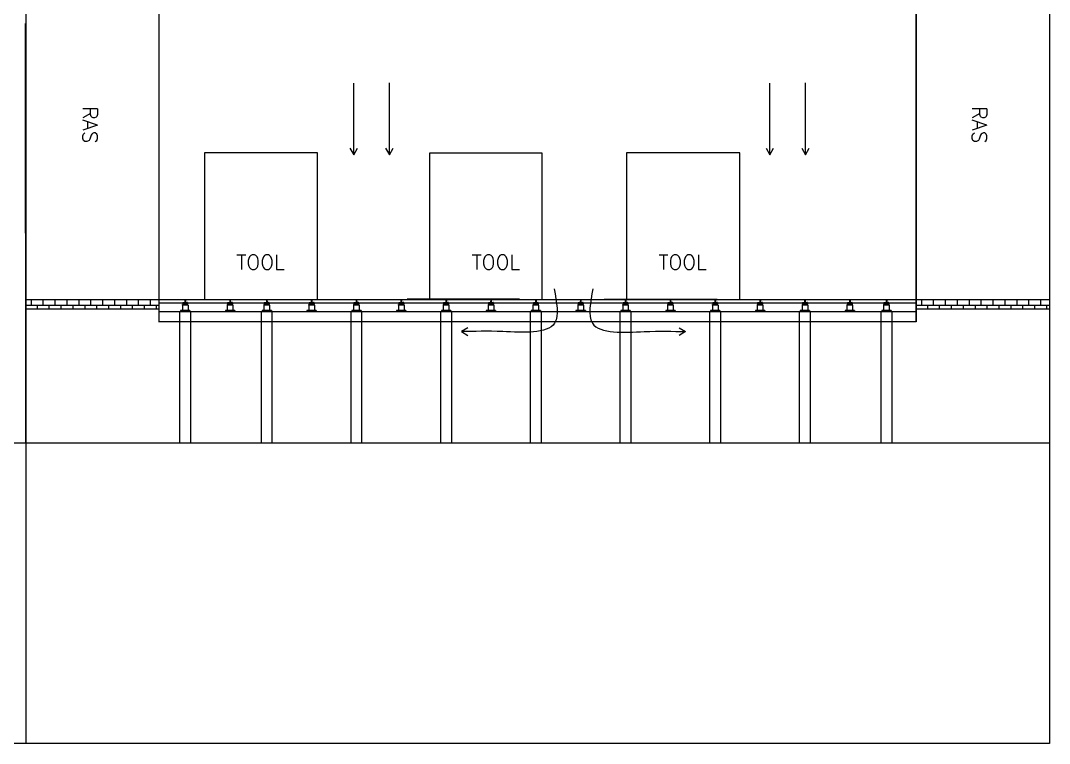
# Model space of a CAD drawing. Header units: millimetres. Extents: x 982 to 6910, y 152 to 8887.
# Drawn here: x 3341 to 6224, y 493 to 2520 of the extents above; entities that cross this region are included whole.
import ezdxf
from ezdxf.enums import TextEntityAlignment as Align

# ---------------------------------------------------------------- set-up
doc = ezdxf.new("R2010")
doc.units = ezdxf.units.MM
for name, color, linetype in [('A-DETL-01', 1, 'Continuous'), ('M-CEQPM-MAU', 22, 'Continuous'), ('M-HVAC-CMDUCT', 150, 'Continuous')]:
    doc.layers.add(name, color=color, linetype=linetype)
doc.styles.add('STDTEXT', font='simplex.shx', dxfattribs={"bigfont": 'china.shx'})

msp = doc.modelspace()

# ---------------------------------------------------------------- hatches: boundary and pattern name
at = {"layer": 'M-CEQPM-MAU'}
h = msp.add_hatch(dxfattribs=at)
h.set_pattern_fill('AR-B88', color=252, scale=0.164336)
h.set_pattern_definition([(360, (-668615.03, -1390937.02), (2e-14, 33.39309756), []), (90, (-668615.029, -1390937.021), (-16.69654878, 33.39309756), [33.39309756, -33.39309756])])
h.paths.add_polyline_path([(3728.9, 1737.8), (3355, 1737.8), (3355, 1711.4), (3728.9, 1711.4)])
h = msp.add_hatch(dxfattribs=at)
h.set_pattern_fill('AR-B88', color=252, scale=0.164336)
h.set_pattern_definition([(360, (-666119.545, -1390937.02), (2e-14, 33.39309756), []), (90, (-666119.545, -1390937.021), (-16.69654878, 33.39309756), [33.39309756, -33.39309756])])
h.paths.add_polyline_path([(6224.4, 1737.8), (5850.5, 1737.8), (5850.5, 1711.4), (6224.4, 1711.4)])

# ---------------------------------------------------------------- linework, layer by layer
at = {"color": 252}
for points in [[(3355, 1737.8), (3728.9, 1737.8)], [(5850.5, 1737.8), (6224.4, 1737.8)], [(3355, 1711.4), (3728.9, 1711.4)], [(5850.5, 1711.4), (6224.4, 1711.4)]]:
    msp.add_lwpolyline(points, dxfattribs=at)
at = {"layer": 'A-DETL-01', "color": 252, "linetype": 'Continuous'}
for p, q in [((3355, 3753.7), (3355, 493.3)), ((3355, 3753.7), (3355, 1334.6)), ((6224.4, 3753.7), (6224.4, 493.3)), ((5850.5, 3199.2), (5850.5, 1675))]:
    msp.add_line(p, q, dxfattribs=at)
at = {"layer": 'M-CEQPM-MAU', "color": 252, "ltscale": 0.1}
for p, q in [((3728.9, 1674.1), (3728.9, 3198.3)), ((5850.5, 1675), (5850.5, 3199.2)), ((3728.9, 1738.1), (3786.7, 1738.1)), ((3786.7, 1737.8), (5523.7, 1738.1)), ((3802.1, 1738.9), (3800.4, 1728.4)), ((3802.1, 1738.9), (3803.8, 1728.4)), ((3927.8, 1738.9), (3926.1, 1728.4)), ((3927.8, 1738.9), (3929.5, 1728.4)), ((4030.5, 1738.9), (4028.8, 1728.4)), ((4030.5, 1738.9), (4032.2, 1728.4)), ((4156.2, 1738.9), (4154.6, 1728.4)), ((4156.2, 1738.9), (4157.9, 1728.4)), ((4281.9, 1738.9), (4280.3, 1728.4)), ((4281.9, 1738.9), (4283.6, 1728.4)), ((4407.7, 1738.9), (4406, 1728.4)), ((4407.7, 1738.9), (4409.3, 1728.4)), ((4533.4, 1738.9), (4531.7, 1728.4)), ((4533.4, 1738.9), (4535.1, 1728.4)), ((4659.1, 1738.9), (4657.4, 1728.4)), ((4659.1, 1738.9), (4660.8, 1728.4)), ((4784.8, 1738.9), (4783.1, 1728.4)), ((4784.8, 1738.9), (4786.5, 1728.4)), ((4910.5, 1738.9), (4908.9, 1728.4)), ((4910.5, 1738.9), (4912.2, 1728.4)), ((5036.3, 1738.9), (5034.6, 1728.4)), ((5036.3, 1738.9), (5037.9, 1728.4)), ((5162, 1738.9), (5160.3, 1728.4)), ((5162, 1738.9), (5163.6, 1728.4)), ((5287.7, 1738.9), (5286, 1728.4)), ((5287.7, 1738.9), (5289.4, 1728.4)), ((5413.4, 1738.9), (5411.7, 1728.4)), ((5413.4, 1738.9), (5415.1, 1728.4)), ((5523.7, 1737.8), (5850.5, 1737.8)), ((5539.1, 1738.9), (5537.4, 1728.4)), ((5539.1, 1738.9), (5540.8, 1728.4)), ((5664.8, 1738.9), (5663.2, 1728.4)), ((5664.8, 1738.9), (5666.5, 1728.4)), ((5767.6, 1738.9), (5765.9, 1728.4)), ((5767.6, 1738.9), (5769.2, 1728.4)), ((3786.7, 1727.6), (3728.9, 1727.6)), ((5523.7, 1727.6), (3786.7, 1727.3)), ((3815.2, 1706.7), (3788.9, 1706.7)), ((3788.9, 1706.7), (3788.9, 1704.5)), ((3815.2, 1704.5), (3788.9, 1704.5)), ((3794.2, 1721.9), (3794.2, 1708)), ((3810, 1721.9), (3794.2, 1721.9)), ((3794.2, 1708), (3810, 1708)), ((3809.3, 1724.1), (3794.8, 1724.1)), ((3794.8, 1721.9), (3794.8, 1724.1)), ((3795, 1708), (3795, 1706.7)), ((3795.2, 1729.5), (3796.6, 1729.5)), ((3795.2, 1729.5), (3795.2, 1724.1)), ((3796.6, 1729.5), (3796.6, 1728.4)), ((3801.2, 1728.4), (3796.6, 1728.4)), ((3801.3, 1729.5), (3801, 1724.1)), ((3802.9, 1729.5), (3801.3, 1729.5)), ((3802.9, 1729.5), (3803.1, 1724.1)), ((3807.6, 1728.4), (3802.9, 1728.4)), ((3807.6, 1729.5), (3807.6, 1728.4)), ((3808.9, 1729.5), (3807.6, 1729.5)), ((3808.9, 1729.5), (3808.9, 1724.1)), ((3809.1, 1708), (3809.1, 1706.7)), ((3809.3, 1721.9), (3809.3, 1724.1)), ((3810, 1721.9), (3810, 1708)), ((3815.2, 1706.7), (3815.2, 1704.5)), ((3940.9, 1706.7), (3914.6, 1706.7)), ((3914.6, 1706.7), (3914.6, 1704.5)), ((3940.9, 1704.5), (3914.6, 1704.5)), ((3919.9, 1721.9), (3919.9, 1708)), ((3935.7, 1721.9), (3919.9, 1721.9)), ((3919.9, 1708), (3935.7, 1708)), ((3935, 1724.1), (3920.6, 1724.1)), ((3920.6, 1721.9), (3920.6, 1724.1)), ((3920.8, 1708), (3920.8, 1706.7)), ((3921, 1729.5), (3922.3, 1729.5)), ((3921, 1729.5), (3921, 1724.1)), ((3922.3, 1729.5), (3922.3, 1728.4)), ((3926.9, 1728.4), (3922.3, 1728.4)), ((3927, 1729.5), (3926.7, 1724.1)), ((3928.6, 1729.5), (3927, 1729.5)), ((3928.6, 1729.5), (3928.9, 1724.1)), ((3933.3, 1728.4), (3928.6, 1728.4)), ((3933.3, 1729.5), (3933.3, 1728.4)), ((3934.6, 1729.5), (3933.3, 1729.5)), ((3934.6, 1729.5), (3934.6, 1724.1)), ((3934.8, 1708), (3934.8, 1706.7)), ((3935, 1721.9), (3935, 1724.1)), ((3935.7, 1721.9), (3935.7, 1708)), ((3940.9, 1706.7), (3940.9, 1704.5)), ((4043.7, 1706.7), (4017.4, 1706.7)), ((4017.4, 1706.7), (4017.4, 1704.5)), ((4043.7, 1704.5), (4017.4, 1704.5)), ((4022.6, 1721.9), (4022.6, 1708)), ((4038.4, 1721.9), (4022.6, 1721.9)), ((4022.6, 1708), (4038.4, 1708)), ((4037.8, 1724.1), (4023.3, 1724.1)), ((4023.3, 1721.9), (4023.3, 1724.1)), ((4023.5, 1708), (4023.5, 1706.7)), ((4023.7, 1729.5), (4025, 1729.5)), ((4023.7, 1729.5), (4023.7, 1724.1)), ((4025, 1729.5), (4025, 1728.4)), ((4029.7, 1728.4), (4025, 1728.4)), ((4029.7, 1729.5), (4029.5, 1724.1)), ((4031.3, 1729.5), (4029.7, 1729.5)), ((4031.3, 1729.5), (4031.6, 1724.1)), ((4036, 1728.4), (4031.4, 1728.4)), ((4036, 1729.5), (4036, 1728.4)), ((4037.4, 1729.5), (4036, 1729.5)), ((4037.4, 1729.5), (4037.4, 1724.1)), ((4037.5, 1708), (4037.5, 1706.7)), ((4037.8, 1721.9), (4037.8, 1724.1)), ((4038.4, 1721.9), (4038.4, 1708)), ((4043.7, 1706.7), (4043.7, 1704.5)), ((4169.4, 1706.7), (4143.1, 1706.7)), ((4143.1, 1706.7), (4143.1, 1704.5)), ((4169.4, 1704.5), (4143.1, 1704.5)), ((4148.3, 1721.9), (4148.3, 1708)), ((4164.1, 1721.9), (4148.3, 1721.9)), ((4148.3, 1708), (4164.1, 1708)), ((4163.5, 1724.1), (4149, 1724.1)), ((4149, 1721.9), (4149, 1724.1)), ((4149.2, 1708), (4149.2, 1706.7)), ((4149.4, 1729.5), (4150.7, 1729.5)), ((4149.4, 1729.5), (4149.4, 1724.1)), ((4150.7, 1729.5), (4150.7, 1728.4)), ((4155.4, 1728.4), (4150.7, 1728.4)), ((4155.4, 1729.5), (4155.2, 1724.1)), ((4157, 1729.5), (4155.4, 1729.5)), ((4157, 1729.5), (4157.3, 1724.1)), ((4161.7, 1728.4), (4157.1, 1728.4)), ((4161.7, 1729.5), (4161.7, 1728.4)), ((4163.1, 1729.5), (4161.7, 1729.5)), ((4163.1, 1729.5), (4163.1, 1724.1)), ((4163.3, 1708), (4163.3, 1706.7)), ((4163.5, 1721.9), (4163.5, 1724.1)), ((4164.1, 1721.9), (4164.1, 1708)), ((4169.4, 1706.7), (4169.4, 1704.5)), ((4295.1, 1706.7), (4268.8, 1706.7)), ((4268.8, 1706.7), (4268.8, 1704.5)), ((4295.1, 1704.5), (4268.8, 1704.5)), ((4274.1, 1721.9), (4274.1, 1708)), ((4289.8, 1721.9), (4274.1, 1721.9)), ((4274.1, 1708), (4289.8, 1708)), ((4289.2, 1724.1), (4274.7, 1724.1)), ((4274.7, 1721.9), (4274.7, 1724.1)), ((4274.9, 1708), (4274.9, 1706.7)), ((4275.1, 1729.5), (4276.5, 1729.5)), ((4275.1, 1729.5), (4275.1, 1724.1)), ((4276.5, 1729.5), (4276.5, 1728.4)), ((4281.1, 1728.4), (4276.5, 1728.4)), ((4281.2, 1729.5), (4280.9, 1724.1)), ((4282.7, 1729.5), (4281.2, 1729.5)), ((4282.7, 1729.5), (4283, 1724.1)), ((4287.4, 1728.4), (4282.8, 1728.4)), ((4287.4, 1729.5), (4287.4, 1728.4)), ((4288.8, 1729.5), (4287.4, 1729.5)), ((4288.8, 1729.5), (4288.8, 1724.1)), ((4289, 1708), (4289, 1706.7)), ((4289.2, 1721.9), (4289.2, 1724.1)), ((4289.8, 1721.9), (4289.8, 1708)), ((4295.1, 1706.7), (4295.1, 1704.5)), ((4420.8, 1706.7), (4394.5, 1706.7)), ((4394.5, 1706.7), (4394.5, 1704.5)), ((4420.8, 1704.5), (4394.5, 1704.5)), ((4399.8, 1721.9), (4399.8, 1708)), ((4415.6, 1721.9), (4399.8, 1721.9)), ((4399.8, 1708), (4415.6, 1708)), ((4414.9, 1724.1), (4400.4, 1724.1)), ((4400.4, 1721.9), (4400.4, 1724.1)), ((4400.6, 1708), (4400.6, 1706.7)), ((4400.8, 1729.5), (4402.2, 1729.5)), ((4400.8, 1729.5), (4400.8, 1724.1)), ((4402.2, 1729.5), (4402.2, 1728.4)), ((4406.8, 1728.4), (4402.2, 1728.4)), ((4406.9, 1729.5), (4406.6, 1724.1)), ((4408.5, 1729.5), (4406.9, 1729.5)), ((4408.5, 1729.5), (4408.7, 1724.1)), ((4413.2, 1728.4), (4408.5, 1728.4)), ((4413.2, 1729.5), (4413.2, 1728.4)), ((4414.5, 1729.5), (4413.2, 1729.5)), ((4414.5, 1729.5), (4414.5, 1724.1)), ((4414.7, 1708), (4414.7, 1706.7)), ((4414.9, 1721.9), (4414.9, 1724.1)), ((4415.6, 1721.9), (4415.6, 1708)), ((4420.8, 1706.7), (4420.8, 1704.5)), ((4546.5, 1706.7), (4520.2, 1706.7)), ((4520.2, 1706.7), (4520.2, 1704.5)), ((4546.5, 1704.5), (4520.2, 1704.5)), ((4525.5, 1721.9), (4525.5, 1708)), ((4541.3, 1721.9), (4525.5, 1721.9)), ((4525.5, 1708), (4541.3, 1708)), ((4540.6, 1724.1), (4526.1, 1724.1)), ((4526.1, 1721.9), (4526.1, 1724.1)), ((4526.4, 1708), (4526.4, 1706.7)), ((4526.5, 1729.5), (4527.9, 1729.5)), ((4526.5, 1729.5), (4526.5, 1724.1)), ((4527.9, 1729.5), (4527.9, 1728.4)), ((4532.5, 1728.4), (4527.9, 1728.4)), ((4532.6, 1729.5), (4532.3, 1724.1)), ((4534.2, 1729.5), (4532.6, 1729.5)), ((4534.2, 1729.5), (4534.4, 1724.1)), ((4538.9, 1728.4), (4534.2, 1728.4)), ((4538.9, 1729.5), (4538.9, 1728.4)), ((4540.2, 1729.5), (4538.9, 1729.5)), ((4540.2, 1729.5), (4540.2, 1724.1)), ((4540.4, 1708), (4540.4, 1706.7)), ((4540.6, 1721.9), (4540.6, 1724.1)), ((4541.3, 1721.9), (4541.3, 1708)), ((4546.5, 1706.7), (4546.5, 1704.5)), ((4672.2, 1706.7), (4646, 1706.7)), ((4646, 1706.7), (4646, 1704.5)), ((4672.2, 1704.5), (4646, 1704.5)), ((4651.2, 1721.9), (4651.2, 1708)), ((4667, 1721.9), (4651.2, 1721.9)), ((4651.2, 1708), (4667, 1708)), ((4666.3, 1724.1), (4651.9, 1724.1)), ((4651.9, 1721.9), (4651.9, 1724.1)), ((4652.1, 1708), (4652.1, 1706.7)), ((4652.3, 1729.5), (4653.6, 1729.5)), ((4652.3, 1729.5), (4652.3, 1724.1)), ((4653.6, 1729.5), (4653.6, 1728.4)), ((4658.3, 1728.4), (4653.6, 1728.4)), ((4658.3, 1729.5), (4658, 1724.1)), ((4659.9, 1729.5), (4658.3, 1729.5)), ((4659.9, 1729.5), (4660.2, 1724.1)), ((4664.6, 1728.4), (4659.9, 1728.4)), ((4664.6, 1729.5), (4664.6, 1728.4)), ((4665.9, 1729.5), (4664.6, 1729.5)), ((4665.9, 1729.5), (4665.9, 1724.1)), ((4666.1, 1708), (4666.1, 1706.7)), ((4666.3, 1721.9), (4666.3, 1724.1)), ((4667, 1721.9), (4667, 1708)), ((4672.2, 1706.7), (4672.2, 1704.5)), ((4798, 1706.7), (4771.7, 1706.7)), ((4771.7, 1706.7), (4771.7, 1704.5)), ((4798, 1704.5), (4771.7, 1704.5)), ((4776.9, 1721.9), (4776.9, 1708)), ((4792.7, 1721.9), (4776.9, 1721.9)), ((4776.9, 1708), (4792.7, 1708)), ((4792.1, 1724.1), (4777.6, 1724.1)), ((4777.6, 1721.9), (4777.6, 1724.1)), ((4777.8, 1708), (4777.8, 1706.7)), ((4778, 1729.5), (4779.3, 1729.5)), ((4778, 1729.5), (4778, 1724.1)), ((4779.3, 1729.5), (4779.3, 1728.4)), ((4784, 1728.4), (4779.3, 1728.4)), ((4784, 1729.5), (4783.8, 1724.1)), ((4785.6, 1729.5), (4784, 1729.5)), ((4785.6, 1729.5), (4785.9, 1724.1)), ((4790.3, 1728.4), (4785.7, 1728.4)), ((4790.3, 1729.5), (4790.3, 1728.4)), ((4791.7, 1729.5), (4790.3, 1729.5)), ((4791.7, 1729.5), (4791.7, 1724.1)), ((4791.9, 1708), (4791.9, 1706.7)), ((4792.1, 1721.9), (4792.1, 1724.1)), ((4792.7, 1721.9), (4792.7, 1708)), ((4798, 1706.7), (4798, 1704.5)), ((4923.7, 1706.7), (4897.4, 1706.7)), ((4897.4, 1706.7), (4897.4, 1704.5)), ((4923.7, 1704.5), (4897.4, 1704.5)), ((4902.6, 1721.9), (4902.6, 1708)), ((4918.4, 1721.9), (4902.6, 1721.9)), ((4902.6, 1708), (4918.4, 1708)), ((4917.8, 1724.1), (4903.3, 1724.1)), ((4903.3, 1721.9), (4903.3, 1724.1)), ((4903.5, 1708), (4903.5, 1706.7)), ((4903.7, 1729.5), (4905, 1729.5)), ((4903.7, 1729.5), (4903.7, 1724.1)), ((4905, 1729.5), (4905, 1728.4)), ((4909.7, 1728.4), (4905, 1728.4)), ((4909.7, 1729.5), (4909.5, 1724.1)), ((4911.3, 1729.5), (4909.7, 1729.5)), ((4911.3, 1729.5), (4911.6, 1724.1)), ((4916, 1728.4), (4911.4, 1728.4)), ((4916, 1729.5), (4916, 1728.4)), ((4917.4, 1729.5), (4916, 1729.5)), ((4917.4, 1729.5), (4917.4, 1724.1)), ((4917.6, 1708), (4917.6, 1706.7)), ((4917.8, 1721.9), (4917.8, 1724.1)), ((4918.4, 1721.9), (4918.4, 1708)), ((4923.7, 1706.7), (4923.7, 1704.5)), ((5049.4, 1706.7), (5023.1, 1706.7)), ((5023.1, 1706.7), (5023.1, 1704.5)), ((5049.4, 1704.5), (5023.1, 1704.5)), ((5028.4, 1721.9), (5028.4, 1708)), ((5044.1, 1721.9), (5028.4, 1721.9)), ((5028.4, 1708), (5044.1, 1708)), ((5043.5, 1724.1), (5029, 1724.1)), ((5029, 1721.9), (5029, 1724.1)), ((5029.2, 1708), (5029.2, 1706.7)), ((5029.4, 1729.5), (5030.8, 1729.5)), ((5029.4, 1729.5), (5029.4, 1724.1)), ((5030.8, 1729.5), (5030.8, 1728.4)), ((5035.4, 1728.4), (5030.8, 1728.4)), ((5035.5, 1729.5), (5035.2, 1724.1)), ((5037, 1729.5), (5035.5, 1729.5)), ((5037, 1729.5), (5037.3, 1724.1)), ((5041.7, 1728.4), (5037.1, 1728.4)), ((5041.7, 1729.5), (5041.7, 1728.4)), ((5043.1, 1729.5), (5041.7, 1729.5)), ((5043.1, 1729.5), (5043.1, 1724.1)), ((5043.3, 1708), (5043.3, 1706.7)), ((5043.5, 1721.9), (5043.5, 1724.1)), ((5044.1, 1721.9), (5044.1, 1708)), ((5049.4, 1706.7), (5049.4, 1704.5)), ((5175.1, 1706.7), (5148.8, 1706.7)), ((5148.8, 1706.7), (5148.8, 1704.5)), ((5175.1, 1704.5), (5148.8, 1704.5)), ((5154.1, 1721.9), (5154.1, 1708)), ((5169.9, 1721.9), (5154.1, 1721.9)), ((5154.1, 1708), (5169.9, 1708)), ((5169.2, 1724.1), (5154.7, 1724.1)), ((5154.7, 1721.9), (5154.7, 1724.1)), ((5154.9, 1708), (5154.9, 1706.7)), ((5155.1, 1729.5), (5156.5, 1729.5)), ((5155.1, 1729.5), (5155.1, 1724.1)), ((5156.5, 1729.5), (5156.5, 1728.4)), ((5161.1, 1728.4), (5156.5, 1728.4)), ((5161.2, 1729.5), (5160.9, 1724.1)), ((5162.8, 1729.5), (5161.2, 1729.5)), ((5162.8, 1729.5), (5163, 1724.1)), ((5167.5, 1728.4), (5162.8, 1728.4)), ((5167.5, 1729.5), (5167.5, 1728.4)), ((5168.8, 1729.5), (5167.5, 1729.5)), ((5168.8, 1729.5), (5168.8, 1724.1)), ((5169, 1708), (5169, 1706.7)), ((5169.2, 1721.9), (5169.2, 1724.1)), ((5169.9, 1721.9), (5169.9, 1708)), ((5175.1, 1706.7), (5175.1, 1704.5)), ((5300.8, 1706.7), (5274.5, 1706.7)), ((5274.5, 1706.7), (5274.5, 1704.5)), ((5300.8, 1704.5), (5274.5, 1704.5)), ((5279.8, 1721.9), (5279.8, 1708)), ((5295.6, 1721.9), (5279.8, 1721.9)), ((5279.8, 1708), (5295.6, 1708)), ((5294.9, 1724.1), (5280.4, 1724.1)), ((5280.4, 1721.9), (5280.4, 1724.1)), ((5280.7, 1708), (5280.7, 1706.7)), ((5280.8, 1729.5), (5282.2, 1729.5)), ((5280.8, 1729.5), (5280.8, 1724.1)), ((5282.2, 1729.5), (5282.2, 1728.4)), ((5286.8, 1728.4), (5282.2, 1728.4)), ((5286.9, 1729.5), (5286.6, 1724.1)), ((5288.5, 1729.5), (5286.9, 1729.5)), ((5288.5, 1729.5), (5288.7, 1724.1)), ((5293.2, 1728.4), (5288.5, 1728.4)), ((5293.2, 1729.5), (5293.2, 1728.4)), ((5294.5, 1729.5), (5293.2, 1729.5)), ((5294.5, 1729.5), (5294.5, 1724.1)), ((5294.7, 1708), (5294.7, 1706.7)), ((5294.9, 1721.9), (5294.9, 1724.1)), ((5295.6, 1721.9), (5295.6, 1708)), ((5300.8, 1706.7), (5300.8, 1704.5)), ((5426.6, 1706.7), (5400.3, 1706.7)), ((5400.3, 1706.7), (5400.3, 1704.5)), ((5426.6, 1704.5), (5400.3, 1704.5)), ((5405.5, 1721.9), (5405.5, 1708)), ((5421.3, 1721.9), (5405.5, 1721.9)), ((5405.5, 1708), (5421.3, 1708)), ((5420.6, 1724.1), (5406.2, 1724.1)), ((5406.2, 1721.9), (5406.2, 1724.1)), ((5406.4, 1708), (5406.4, 1706.7)), ((5406.6, 1729.5), (5407.9, 1729.5)), ((5406.6, 1729.5), (5406.6, 1724.1)), ((5407.9, 1729.5), (5407.9, 1728.4)), ((5412.6, 1728.4), (5407.9, 1728.4)), ((5412.6, 1729.5), (5412.3, 1724.1)), ((5414.2, 1729.5), (5412.6, 1729.5)), ((5414.2, 1729.5), (5414.5, 1724.1)), ((5418.9, 1728.4), (5414.3, 1728.4)), ((5418.9, 1729.5), (5418.9, 1728.4)), ((5420.2, 1729.5), (5418.9, 1729.5)), ((5420.2, 1729.5), (5420.2, 1724.1)), ((5420.4, 1708), (5420.4, 1706.7)), ((5420.6, 1721.9), (5420.6, 1724.1)), ((5421.3, 1721.9), (5421.3, 1708)), ((5426.6, 1706.7), (5426.6, 1704.5)), ((5850.5, 1727.3), (5523.7, 1727.3)), ((5552.3, 1706.7), (5526, 1706.7)), ((5526, 1706.7), (5526, 1704.5)), ((5552.3, 1704.5), (5526, 1704.5)), ((5531.2, 1721.9), (5531.2, 1708)), ((5547, 1721.9), (5531.2, 1721.9)), ((5531.2, 1708), (5547, 1708)), ((5546.4, 1724.1), (5531.9, 1724.1)), ((5531.9, 1721.9), (5531.9, 1724.1)), ((5532.1, 1708), (5532.1, 1706.7)), ((5532.3, 1729.5), (5533.6, 1729.5)), ((5532.3, 1729.5), (5532.3, 1724.1)), ((5533.6, 1729.5), (5533.6, 1728.4)), ((5538.3, 1728.4), (5533.6, 1728.4)), ((5538.3, 1729.5), (5538.1, 1724.1)), ((5539.9, 1729.5), (5538.3, 1729.5)), ((5539.9, 1729.5), (5540.2, 1724.1)), ((5544.6, 1728.4), (5540, 1728.4)), ((5544.6, 1729.5), (5544.6, 1728.4)), ((5546, 1729.5), (5544.6, 1729.5)), ((5546, 1729.5), (5546, 1724.1)), ((5546.2, 1708), (5546.2, 1706.7)), ((5546.4, 1721.9), (5546.4, 1724.1)), ((5547, 1721.9), (5547, 1708)), ((5552.3, 1706.7), (5552.3, 1704.5)), ((5678, 1706.7), (5651.7, 1706.7)), ((5651.7, 1706.7), (5651.7, 1704.5)), ((5678, 1704.5), (5651.7, 1704.5)), ((5656.9, 1721.9), (5656.9, 1708)), ((5672.7, 1721.9), (5656.9, 1721.9)), ((5656.9, 1708), (5672.7, 1708)), ((5672.1, 1724.1), (5657.6, 1724.1)), ((5657.6, 1721.9), (5657.6, 1724.1)), ((5657.8, 1708), (5657.8, 1706.7)), ((5658, 1729.5), (5659.3, 1729.5)), ((5658, 1729.5), (5658, 1724.1)), ((5659.3, 1729.5), (5659.3, 1728.4)), ((5664, 1728.4), (5659.3, 1728.4)), ((5664, 1729.5), (5663.8, 1724.1)), ((5665.6, 1729.5), (5664, 1729.5)), ((5665.6, 1729.5), (5665.9, 1724.1)), ((5670.3, 1728.4), (5665.7, 1728.4)), ((5670.3, 1729.5), (5670.3, 1728.4)), ((5671.7, 1729.5), (5670.3, 1729.5)), ((5671.7, 1729.5), (5671.7, 1724.1)), ((5671.9, 1708), (5671.9, 1706.7)), ((5672.1, 1721.9), (5672.1, 1724.1)), ((5672.7, 1721.9), (5672.7, 1708)), ((5678, 1706.7), (5678, 1704.5)), ((5780.7, 1706.7), (5754.4, 1706.7)), ((5754.4, 1706.7), (5754.4, 1704.5)), ((5780.7, 1704.5), (5754.4, 1704.5)), ((5759.7, 1721.9), (5759.7, 1708)), ((5775.4, 1721.9), (5759.7, 1721.9)), ((5759.7, 1708), (5775.4, 1708)), ((5774.8, 1724.1), (5760.3, 1724.1)), ((5760.3, 1721.9), (5760.3, 1724.1)), ((5760.5, 1708), (5760.5, 1706.7)), ((5760.7, 1729.5), (5762.1, 1729.5)), ((5760.7, 1729.5), (5760.7, 1724.1)), ((5762.1, 1729.5), (5762.1, 1728.4)), ((5766.7, 1728.4), (5762.1, 1728.4)), ((5766.8, 1729.5), (5766.5, 1724.1)), ((5768.4, 1729.5), (5766.8, 1729.5)), ((5768.4, 1729.5), (5768.6, 1724.1)), ((5773.1, 1728.4), (5768.4, 1728.4)), ((5773.1, 1729.5), (5773.1, 1728.4)), ((5774.4, 1729.5), (5773.1, 1729.5)), ((5774.4, 1729.5), (5774.4, 1724.1)), ((5774.6, 1708), (5774.6, 1706.7)), ((5774.8, 1721.9), (5774.8, 1724.1)), ((5775.4, 1721.9), (5775.4, 1708)), ((5780.7, 1706.7), (5780.7, 1704.5))]:
    msp.add_line(p, q, dxfattribs=at)
at = {"layer": 'M-CEQPM-MAU', "color": 252}
for p, q in [((4173.3, 2149.4), (3855.9, 2149.4)), ((3855.9, 2149.4), (3855.9, 1738.6)), ((4173.3, 1738.6), (4173.3, 2149.4)), ((4487.3, 1738.6), (4487.3, 2149.4)), ((4487.3, 2149.4), (4801.8, 2149.4)), ((4801.8, 2149.4), (4801.8, 1738.6)), ((5356.4, 2149.4), (5039, 2149.4)), ((5039, 2149.4), (5039, 1738.6)), ((5356.4, 1738.6), (5356.4, 2149.4)), ((4738.8, 1738.6), (4424.3, 1738.6)), ((4976, 1738.6), (5293.4, 1738.6))]:
    msp.add_line(p, q, dxfattribs=at)
at = {"layer": 'M-CEQPM-MAU', "color": 252, "ltscale": 0.1}
for points in [[(3728.9, 1704.5), (3786.7, 1704.5)], [(5523.7, 1675), (3786.7, 1675), (3786.7, 1704.5), (5523.7, 1704.5)], [(5850.5, 1675), (5523.7, 1675), (5523.7, 1704.5), (5850.5, 1704.5)], [(3786.7, 1675), (3728.9, 1675)]]:
    msp.add_lwpolyline(points, dxfattribs=at)
for points in [[(3787.3, 1334.6), (3787.3, 1704.5), (3816.9, 1704.5), (3816.9, 1334.6)], [(4015.7, 1334.6), (4015.7, 1704.5), (4045.3, 1704.5), (4045.3, 1334.6)], [(4267.2, 1334.6), (4267.2, 1704.5), (4296.7, 1704.5), (4296.7, 1334.6)], [(4518.6, 1334.6), (4518.6, 1704.5), (4548.2, 1704.5), (4548.2, 1334.6)], [(4770, 1334.6), (4770, 1704.5), (4799.6, 1704.5), (4799.6, 1334.6)], [(5021.5, 1334.6), (5021.5, 1704.5), (5051, 1704.5), (5051, 1334.6)], [(5272.9, 1334.6), (5272.9, 1704.5), (5302.5, 1704.5), (5302.5, 1334.6)], [(5524.3, 1334.6), (5524.3, 1704.5), (5553.9, 1704.5), (5553.9, 1334.6)], [(5752.8, 1334.6), (5752.8, 1704.5), (5782.3, 1704.5), (5782.3, 1334.6)]]:
    msp.add_lwpolyline(points, close=True, dxfattribs=at)
at = {"layer": 'M-CEQPM-MAU', "color": 252}
for points in [[(6224.4, 1334.6), (1383.5, 1334.6)], [(6224.4, 493.3), (1383.5, 493.3)]]:
    msp.add_lwpolyline(points, dxfattribs=at)
at = {"layer": 'M-HVAC-CMDUCT', "color": 252}
for p, q in [((4274.4, 2143.9), (4274.4, 2343.9)), ((4374.4, 2143.9), (4374.4, 2344.9)), ((5440.6, 2143.9), (5440.6, 2343.9)), ((5540.6, 2143.9), (5540.6, 2344.9))]:
    msp.add_line(p, q, dxfattribs=at)
for points in [[(3355, 1334.6), (3354.8, 2512)], [(4263.9, 2162.1), (4274.4, 2143.9), (4284.8, 2162.1)], [(4363.9, 2162.1), (4374.4, 2143.9), (4384.9, 2162.1)], [(5430.1, 2162.1), (5440.6, 2143.9), (5451, 2162.1)], [(5530.1, 2162.1), (5540.6, 2143.9), (5551.1, 2162.1)], [(4594.6, 1658.3), (4576.5, 1647.8), (4594.6, 1637.3)], [(5186.3, 1658.3), (5204.5, 1647.8), (5186.3, 1637.3)]]:
    msp.add_lwpolyline(points, dxfattribs=at)
for points in [[(4836.1, 1767.7), (4837.4, 1671.9), (4692.5, 1647.8), (4576.5, 1647.8)], [(4944.8, 1767.7), (4943.5, 1671.9), (5088.4, 1647.8), (5204.5, 1647.8)]]:
    msp.add_spline(points, degree=3, dxfattribs=at)

# ---------------------------------------------------------------- texts
at = {"layer": 'M-CEQPM-MAU', "color": 252, "style": 'STDTEXT'}
for p in [(3535.5, 2279.1), (6028.6, 2279.1)]:
    msp.add_text('RAS', height=41.08, rotation=270, dxfattribs=at).set_placement(p, align=Align.MIDDLE_LEFT)
for p in [(3945.4, 1842.5), (4605, 1842.5), (5128.5, 1842.5)]:
    msp.add_text('TOOL', height=41.08, dxfattribs=at).set_placement(p, align=Align.MIDDLE_LEFT)

doc.saveas('drawing.dxf')
